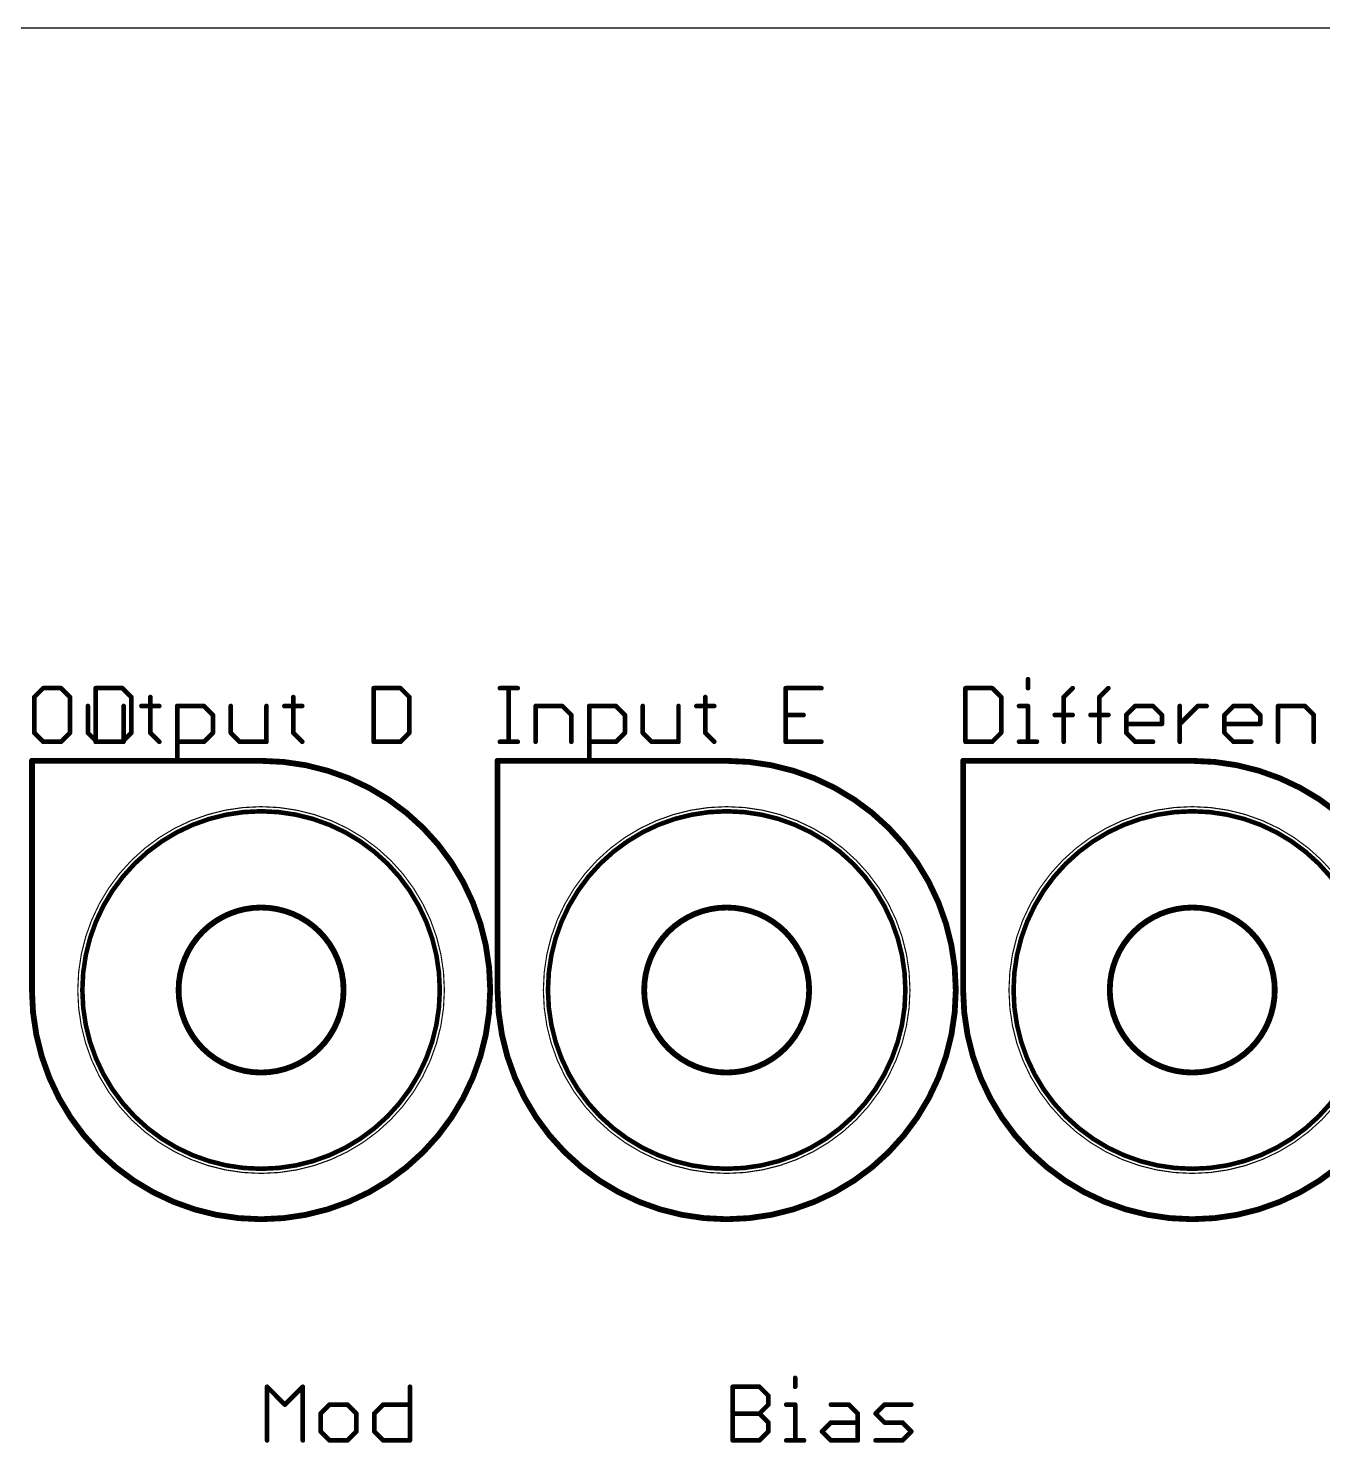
# Model space of a CAD drawing. Extents: x 0 to 188, y -11 to 118.
# Drawn here: x 127 to 155.25, y 86.64 to 117.5 of the extents above; entities that cross this region are included whole.
import ezdxf

# ---------------------------------------------------------------- set-up
doc = ezdxf.new("R2010")
doc.units = 0
doc.layers.add('254', color=2, linetype='CONTINUOUS')
doc.layers.add('255', color=2, linetype='CONTINUOUS')

msp = doc.modelspace()

# ---------------------------------------------------------------- linework, layer by layer
at = {"layer": '254'}
for points, const_width in [([(127.3257, 103.1052), (127.1308, 102.9103)], 0.1016), ([(127.7155, 103.1052), (127.3257, 103.1052)], 0.1016), ([(127.9104, 102.9103), (127.7155, 103.1052)], 0.1016), ([(128.4699, 103.1052), (128.4699, 101.9358)], 0.1016), ([(129.0546, 103.1052), (128.4699, 103.1052)], 0.1016), ([(129.2495, 102.9103), (129.0546, 103.1052)], 0.1016), ([(134.537, 103.1052), (134.537, 101.9358)], 0.1016), ([(135.1217, 103.1052), (134.537, 103.1052)], 0.1016), ([(135.3166, 102.9103), (135.1217, 103.1052)], 0.1016), ([(137.2908, 103.1052), (137.6806, 103.1052)], 0.1016), ([(137.4857, 101.9358), (137.4857, 103.1052)], 0.1016), ([(144.3072, 103.1052), (143.5276, 103.1052)], 0.1016), ([(143.5276, 103.1052), (143.5276, 101.9358)], 0.1016), ([(147.4508, 103.1052), (147.4508, 101.9358)], 0.1016), ([(148.0355, 103.1052), (147.4508, 103.1052)], 0.1016), ([(148.2304, 102.9103), (148.0355, 103.1052)], 0.1016), ([(148.8151, 103.3001), (148.8151, 103.1052)], 0.1016), ([(149.5947, 102.9103), (149.7896, 103.1052)], 0.1016), ([(150.3743, 102.9103), (150.5692, 103.1052)], 0.1016), ([(127.1308, 102.9103), (127.1308, 102.1307)], 0.1016), ([(127.9104, 102.1307), (127.9104, 102.9103)], 0.1016), ([(128.3002, 102.7154), (128.3002, 102.1307)], 0.1016), ([(129.0798, 101.9358), (129.0798, 102.7154)], 0.1016), ([(129.2495, 102.1307), (129.2495, 102.9103)], 0.1016), ([(129.4696, 102.7154), (129.8594, 102.7154)], 0.1016), ([(129.6645, 102.9103), (129.6645, 102.1307)], 0.1016), ([(130.2492, 101.546), (130.2492, 102.7154)], 0.1016), ([(130.2492, 102.7154), (130.8339, 102.7154)], 0.1016), ([(130.8339, 102.7154), (131.0288, 102.5205)], 0.1016), ([(131.4186, 102.7154), (131.4186, 102.1307)], 0.1016), ([(132.1982, 101.9358), (132.1982, 102.7154)], 0.1016), ([(132.588, 102.7154), (132.9778, 102.7154)], 0.1016), ([(132.7829, 102.9103), (132.7829, 102.1307)], 0.1016), ([(135.3166, 102.1307), (135.3166, 102.9103)], 0.1016), ([(138.0704, 101.9358), (138.0704, 102.7154)], 0.1016), ([(138.0704, 102.7154), (138.6551, 102.7154)], 0.1016), ([(138.6551, 102.7154), (138.85, 102.5205)], 0.1016), ([(139.2398, 101.546), (139.2398, 102.7154)], 0.1016), ([(139.2398, 102.7154), (139.8245, 102.7154)], 0.1016), ([(139.8245, 102.7154), (140.0194, 102.5205)], 0.1016), ([(140.4092, 102.7154), (140.4092, 102.1307)], 0.1016), ([(141.1888, 101.9358), (141.1888, 102.7154)], 0.1016), ([(141.5786, 102.7154), (141.9684, 102.7154)], 0.1016), ([(141.7735, 102.9103), (141.7735, 102.1307)], 0.1016), ([(148.2304, 102.1307), (148.2304, 102.9103)], 0.1016), ([(148.6202, 102.7154), (148.8151, 102.7154)], 0.1016), ([(148.8151, 102.7154), (148.8151, 101.9358)], 0.1016), ([(149.5947, 101.9358), (149.5947, 102.9103)], 0.1016), ([(150.3743, 101.9358), (150.3743, 102.9103)], 0.1016), ([(150.959, 102.5205), (151.1539, 102.7154)], 0.1016), ([(151.1539, 102.7154), (151.5437, 102.7154)], 0.1016), ([(151.5437, 102.7154), (151.7386, 102.5205)], 0.1016), ([(152.1284, 101.9358), (152.1284, 102.7154)], 0.1016), ([(152.1284, 102.3256), (152.5182, 102.7154)], 0.1016), ([(152.5182, 102.7154), (152.7131, 102.7154)], 0.1016), ([(153.1029, 102.5205), (153.2978, 102.7154)], 0.1016), ([(153.2978, 102.7154), (153.6876, 102.7154)], 0.1016), ([(153.6876, 102.7154), (153.8825, 102.5205)], 0.1016), ([(154.2723, 101.9358), (154.2723, 102.7154)], 0.1016), ([(154.2723, 102.7154), (154.857, 102.7154)], 0.1016), ([(154.857, 102.7154), (155.0519, 102.5205)], 0.1016), ([(131.0288, 102.5205), (131.0288, 102.1307)], 0.1016), ([(138.85, 102.5205), (138.85, 101.9358)], 0.1016), ([(140.0194, 102.5205), (140.0194, 102.1307)], 0.1016), ([(143.5276, 102.5205), (143.9174, 102.5205)], 0.1016), ([(149.3998, 102.5205), (149.7896, 102.5205)], 0.1016), ([(150.1794, 102.5205), (150.5692, 102.5205)], 0.1016), ([(150.959, 102.1307), (150.959, 102.5205)], 0.1016), ([(151.7386, 102.5205), (151.7386, 102.3256)], 0.1016), ([(153.1029, 102.1307), (153.1029, 102.5205)], 0.1016), ([(153.8825, 102.5205), (153.8825, 102.3256)], 0.1016), ([(155.0519, 102.5205), (155.0519, 101.9358)], 0.1016), ([(127.1308, 102.1307), (127.3257, 101.9358)], 0.1016), ([(127.7155, 101.9358), (127.9104, 102.1307)], 0.1016), ([(128.3002, 102.1307), (128.4951, 101.9358)], 0.1016), ([(129.0546, 101.9358), (129.2495, 102.1307)], 0.1016), ([(129.6645, 102.1307), (129.8594, 101.9358)], 0.1016), ([(131.0288, 102.1307), (130.8339, 101.9358)], 0.1016), ([(131.4186, 102.1307), (131.6135, 101.9358)], 0.1016), ([(132.7829, 102.1307), (132.9778, 101.9358)], 0.1016), ([(135.1217, 101.9358), (135.3166, 102.1307)], 0.1016), ([(140.0194, 102.1307), (139.8245, 101.9358)], 0.1016), ([(140.4092, 102.1307), (140.6041, 101.9358)], 0.1016), ([(141.7735, 102.1307), (141.9684, 101.9358)], 0.1016), ([(148.0355, 101.9358), (148.2304, 102.1307)], 0.1016), ([(151.7386, 102.3256), (150.959, 102.3256)], 0.1016), ([(151.1539, 101.9358), (150.959, 102.1307)], 0.1016), ([(153.8825, 102.3256), (153.1029, 102.3256)], 0.1016), ([(153.2978, 101.9358), (153.1029, 102.1307)], 0.1016), ([(127.3257, 101.9358), (127.7155, 101.9358)], 0.1016), ([(128.4699, 101.9358), (129.0546, 101.9358)], 0.1016), ([(128.4951, 101.9358), (129.0798, 101.9358)], 0.1016), ([(130.8339, 101.9358), (130.2492, 101.9358)], 0.1016), ([(131.6135, 101.9358), (132.1982, 101.9358)], 0.1016), ([(134.537, 101.9358), (135.1217, 101.9358)], 0.1016), ([(137.2908, 101.9358), (137.6806, 101.9358)], 0.1016), ([(139.8245, 101.9358), (139.2398, 101.9358)], 0.1016), ([(140.6041, 101.9358), (141.1888, 101.9358)], 0.1016), ([(143.5276, 101.9358), (144.3072, 101.9358)], 0.1016), ([(147.4508, 101.9358), (148.0355, 101.9358)], 0.1016), ([(148.6202, 101.9358), (149.01, 101.9358)], 0.1016), ([(151.5437, 101.9358), (151.1539, 101.9358)], 0.1016), ([(153.6876, 101.9358), (153.2978, 101.9358)], 0.1016), ([(127.08, 101.52), (127.08, 96.52)], 0.127), ([(132.08, 101.52), (127.08, 101.52)], 0.127), ([(137.24, 101.52), (137.24, 96.52)], 0.127), ([(142.24, 101.52), (137.24, 101.52)], 0.127), ([(147.4, 101.52), (147.4, 96.52)], 0.127), ([(152.4, 101.52), (147.4, 101.52)], 0.127), ([(143.7351, 88.0601), (143.7351, 87.8652)], 0.1016), ([(132.2108, 86.6958), (132.2108, 87.8652)], 0.1016), ([(132.2108, 87.8652), (132.6006, 87.4754)], 0.1016), ([(132.6006, 87.4754), (132.9904, 87.8652)], 0.1016), ([(132.9904, 87.8652), (132.9904, 86.6958)], 0.1016), ([(135.3292, 87.8652), (135.3292, 86.6958)], 0.1016), ([(142.3708, 86.6958), (142.3708, 87.8652)], 0.1016), ([(142.3708, 87.8652), (142.9555, 87.8652)], 0.1016), ([(142.9555, 87.8652), (143.1504, 87.6703)], 0.1016), ([(143.1504, 87.6703), (143.1504, 87.4754)], 0.1016), ([(133.5751, 87.4754), (133.3802, 87.2805)], 0.1016), ([(133.3802, 87.2805), (133.3802, 86.8907)], 0.1016), ([(133.9649, 87.4754), (133.5751, 87.4754)], 0.1016), ([(134.1598, 87.2805), (133.9649, 87.4754)], 0.1016), ([(134.1598, 86.8907), (134.1598, 87.2805)], 0.1016), ([(134.5496, 87.2805), (134.7445, 87.4754)], 0.1016), ([(134.5496, 86.8907), (134.5496, 87.2805)], 0.1016), ([(134.7445, 87.4754), (135.3292, 87.4754)], 0.1016), ([(142.3708, 87.2805), (142.9555, 87.2805)], 0.1016), ([(143.1504, 87.4754), (142.9555, 87.2805)], 0.1016), ([(142.9555, 87.2805), (143.1504, 87.0856)], 0.1016), ([(143.5402, 87.4754), (143.7351, 87.4754)], 0.1016), ([(143.7351, 87.4754), (143.7351, 86.6958)], 0.1016), ([(144.5147, 87.4754), (144.9045, 87.4754)], 0.1016), ([(144.9045, 87.4754), (145.0994, 87.2805)], 0.1016), ([(145.0994, 87.2805), (145.0994, 86.6958)], 0.1016), ([(145.4892, 87.2805), (145.6841, 87.4754)], 0.1016), ([(145.6841, 87.0856), (145.4892, 87.2805)], 0.1016), ([(145.6841, 87.4754), (146.2688, 87.4754)], 0.1016), ([(143.1504, 87.0856), (143.1504, 86.8907)], 0.1016), ([(144.3198, 86.8907), (144.5147, 87.0856)], 0.1016), ([(144.5147, 87.0856), (145.0994, 87.0856)], 0.1016), ([(146.0739, 87.0856), (145.6841, 87.0856)], 0.1016), ([(146.2688, 86.8907), (146.0739, 87.0856)], 0.1016), ([(133.3802, 86.8907), (133.5751, 86.6958)], 0.1016), ([(133.5751, 86.6958), (133.9649, 86.6958)], 0.1016), ([(133.9649, 86.6958), (134.1598, 86.8907)], 0.1016), ([(134.7445, 86.6958), (134.5496, 86.8907)], 0.1016), ([(135.3292, 86.6958), (134.7445, 86.6958)], 0.1016), ([(142.9555, 86.6958), (142.3708, 86.6958)], 0.1016), ([(143.1504, 86.8907), (142.9555, 86.6958)], 0.1016), ([(143.5402, 86.6958), (143.93, 86.6958)], 0.1016), ([(144.5147, 86.6958), (144.3198, 86.8907)], 0.1016), ([(145.0994, 86.6958), (144.5147, 86.6958)], 0.1016), ([(145.4892, 86.6958), (146.0739, 86.6958)], 0.1016), ([(146.0739, 86.6958), (146.2688, 86.8907)], 0.1016)]:
    msp.add_lwpolyline(points, dxfattribs=dict(at, const_width=const_width))
for points, const_width in [([(127.3257, 103.1306, 1), (127.3257, 103.0798)], 0.0508), ([(127.3437, 103.0872, 1), (127.3077, 103.1232)], 0.0508), ([(127.7335, 103.1232, 1), (127.6975, 103.0872)], 0.0508), ([(127.7155, 103.0798, 1), (127.7155, 103.1306)], 0.0508), ([(128.4953, 103.1052, 1), (128.4445, 103.1052)], 0.0508), ([(128.4699, 103.1306, 1), (128.4699, 103.0798)], 0.0508), ([(129.0725, 103.1232, 1), (129.0366, 103.0872)], 0.0508), ([(129.0546, 103.0798, 1), (129.0546, 103.1306)], 0.0508), ([(134.5624, 103.1052, 1), (134.5116, 103.1052)], 0.0508), ([(134.537, 103.1306, 1), (134.537, 103.0798)], 0.0508), ([(135.1396, 103.1232, 1), (135.1037, 103.0872)], 0.0508), ([(135.1217, 103.0798, 1), (135.1217, 103.1306)], 0.0508), ([(137.2908, 103.1306, 1), (137.2908, 103.0798)], 0.0508), ([(137.5111, 103.1052, 1), (137.4603, 103.1052)], 0.0508), ([(137.6806, 103.0798, 1), (137.6806, 103.1306)], 0.0508), ([(143.5276, 103.1306, 1), (143.5276, 103.0798)], 0.0508), ([(143.553, 103.1052, 1), (143.5022, 103.1052)], 0.0508), ([(144.3072, 103.0798, 1), (144.3072, 103.1306)], 0.0508), ([(147.4762, 103.1052, 1), (147.4254, 103.1052)], 0.0508), ([(147.4508, 103.1306, 1), (147.4508, 103.0798)], 0.0508), ([(148.0535, 103.1232, 1), (148.0175, 103.0872)], 0.0508), ([(148.0355, 103.0798, 1), (148.0355, 103.1306)], 0.0508), ([(148.8405, 103.3001, 1), (148.7897, 103.3001)], 0.0508), ([(148.7897, 103.1052, 1), (148.8405, 103.1052)], 0.0508), ([(149.8076, 103.0872, 1), (149.7716, 103.1232)], 0.0508), ([(150.5871, 103.0872, 1), (150.5512, 103.1232)], 0.0508), ([(127.1128, 102.9283, 1), (127.1488, 102.8923)], 0.0508), ([(127.1562, 102.9103, 1), (127.1054, 102.9103)], 0.0508), ([(127.9358, 102.9103, 1), (127.885, 102.9103)], 0.0508), ([(127.8924, 102.8923, 1), (127.9284, 102.9283)], 0.0508), ([(128.3256, 102.7154, 1), (128.2748, 102.7154)], 0.0508), ([(129.1052, 102.7154, 1), (129.0544, 102.7154)], 0.0508), ([(129.2749, 102.9103, 1), (129.2241, 102.9103)], 0.0508), ([(129.2315, 102.8923, 1), (129.2674, 102.9283)], 0.0508), ([(129.4696, 102.7408, 1), (129.4696, 102.69)], 0.0508), ([(129.6899, 102.9103, 1), (129.6391, 102.9103)], 0.0508), ([(129.8594, 102.69, 1), (129.8594, 102.7408)], 0.0508), ([(130.2746, 102.7154, 1), (130.2238, 102.7154)], 0.0508), ([(130.2492, 102.7408, 1), (130.2492, 102.69)], 0.0508), ([(130.8518, 102.7334, 1), (130.8159, 102.6974)], 0.0508), ([(130.8339, 102.69, 1), (130.8339, 102.7408)], 0.0508), ([(131.444, 102.7154, 1), (131.3932, 102.7154)], 0.0508), ([(132.2236, 102.7154, 1), (132.1728, 102.7154)], 0.0508), ([(132.588, 102.7408, 1), (132.588, 102.69)], 0.0508), ([(132.8083, 102.9103, 1), (132.7575, 102.9103)], 0.0508), ([(132.9778, 102.69, 1), (132.9778, 102.7408)], 0.0508), ([(135.342, 102.9103, 1), (135.2912, 102.9103)], 0.0508), ([(135.2986, 102.8923, 1), (135.3345, 102.9283)], 0.0508), ([(138.0958, 102.7154, 1), (138.045, 102.7154)], 0.0508), ([(138.0704, 102.7408, 1), (138.0704, 102.69)], 0.0508), ([(138.6731, 102.7334, 1), (138.6371, 102.6974)], 0.0508), ([(138.6551, 102.69, 1), (138.6551, 102.7408)], 0.0508), ([(139.2652, 102.7154, 1), (139.2144, 102.7154)], 0.0508), ([(139.2398, 102.7408, 1), (139.2398, 102.69)], 0.0508), ([(139.8425, 102.7334, 1), (139.8065, 102.6974)], 0.0508), ([(139.8245, 102.69, 1), (139.8245, 102.7408)], 0.0508), ([(140.4346, 102.7154, 1), (140.3838, 102.7154)], 0.0508), ([(141.2142, 102.7154, 1), (141.1634, 102.7154)], 0.0508), ([(141.5786, 102.7408, 1), (141.5786, 102.69)], 0.0508), ([(141.7989, 102.9103, 1), (141.7481, 102.9103)], 0.0508), ([(141.9684, 102.69, 1), (141.9684, 102.7408)], 0.0508), ([(148.2558, 102.9103, 1), (148.205, 102.9103)], 0.0508), ([(148.2124, 102.8923, 1), (148.2484, 102.9283)], 0.0508), ([(148.6202, 102.7408, 1), (148.6202, 102.69)], 0.0508), ([(148.8405, 102.7154, 1), (148.7897, 102.7154)], 0.0508), ([(148.8151, 102.69, 1), (148.8151, 102.7408)], 0.0508), ([(149.5767, 102.9283, 1), (149.6127, 102.8923)], 0.0508), ([(149.6201, 102.9103, 1), (149.5693, 102.9103)], 0.0508), ([(150.3563, 102.9283, 1), (150.3922, 102.8923)], 0.0508), ([(150.3997, 102.9103, 1), (150.3489, 102.9103)], 0.0508), ([(151.1539, 102.7408, 1), (151.1539, 102.69)], 0.0508), ([(151.1718, 102.6974, 1), (151.1359, 102.7334)], 0.0508), ([(151.5616, 102.7334, 1), (151.5257, 102.6974)], 0.0508), ([(151.5437, 102.69, 1), (151.5437, 102.7408)], 0.0508), ([(152.1538, 102.7154, 1), (152.103, 102.7154)], 0.0508), ([(152.5182, 102.7408, 1), (152.5182, 102.69)], 0.0508), ([(152.5361, 102.6974, 1), (152.5002, 102.7334)], 0.0508), ([(152.7131, 102.69, 1), (152.7131, 102.7408)], 0.0508), ([(153.2978, 102.7408, 1), (153.2978, 102.69)], 0.0508), ([(153.3157, 102.6974, 1), (153.2798, 102.7334)], 0.0508), ([(153.7055, 102.7334, 1), (153.6696, 102.6974)], 0.0508), ([(153.6876, 102.69, 1), (153.6876, 102.7408)], 0.0508), ([(154.2977, 102.7154, 1), (154.2469, 102.7154)], 0.0508), ([(154.2723, 102.7408, 1), (154.2723, 102.69)], 0.0508), ([(154.8749, 102.7334, 1), (154.839, 102.6974)], 0.0508), ([(154.857, 102.69, 1), (154.857, 102.7408)], 0.0508), ([(131.0542, 102.5205, 1), (131.0034, 102.5205)], 0.0508), ([(131.0108, 102.5025, 1), (131.0467, 102.5385)], 0.0508), ([(138.8754, 102.5205, 1), (138.8246, 102.5205)], 0.0508), ([(138.832, 102.5025, 1), (138.868, 102.5385)], 0.0508), ([(140.0448, 102.5205, 1), (139.994, 102.5205)], 0.0508), ([(140.0014, 102.5025, 1), (140.0374, 102.5385)], 0.0508), ([(143.5276, 102.5459, 1), (143.5276, 102.4951)], 0.0508), ([(143.9174, 102.4951, 1), (143.9174, 102.5459)], 0.0508), ([(149.3998, 102.5459, 1), (149.3998, 102.4951)], 0.0508), ([(149.7896, 102.4951, 1), (149.7896, 102.5459)], 0.0508), ([(150.1794, 102.5459, 1), (150.1794, 102.4951)], 0.0508), ([(150.5692, 102.4951, 1), (150.5692, 102.5459)], 0.0508), ([(150.941, 102.5385, 1), (150.9769, 102.5025)], 0.0508), ([(150.9844, 102.5205, 1), (150.9336, 102.5205)], 0.0508), ([(151.764, 102.5205, 1), (151.7132, 102.5205)], 0.0508), ([(151.7206, 102.5025, 1), (151.7565, 102.5385)], 0.0508), ([(153.0849, 102.5385, 1), (153.1208, 102.5025)], 0.0508), ([(153.1283, 102.5205, 1), (153.0775, 102.5205)], 0.0508), ([(153.9079, 102.5205, 1), (153.8571, 102.5205)], 0.0508), ([(153.8645, 102.5025, 1), (153.9004, 102.5385)], 0.0508), ([(155.0773, 102.5205, 1), (155.0265, 102.5205)], 0.0508), ([(155.0339, 102.5025, 1), (155.0698, 102.5385)], 0.0508), ([(127.1488, 102.1487, 1), (127.1128, 102.1127)], 0.0508), ([(127.1054, 102.1307, 1), (127.1562, 102.1307)], 0.0508), ([(127.885, 102.1307, 1), (127.9358, 102.1307)], 0.0508), ([(127.9284, 102.1127, 1), (127.8924, 102.1487)], 0.0508), ([(128.3182, 102.1487, 1), (128.2822, 102.1127)], 0.0508), ([(128.2748, 102.1307, 1), (128.3256, 102.1307)], 0.0508), ([(129.2241, 102.1307, 1), (129.2749, 102.1307)], 0.0508), ([(129.2674, 102.1127, 1), (129.2315, 102.1487)], 0.0508), ([(129.6825, 102.1487, 1), (129.6465, 102.1127)], 0.0508), ([(129.6391, 102.1307, 1), (129.6899, 102.1307)], 0.0508), ([(131.0034, 102.1307, 1), (131.0542, 102.1307)], 0.0508), ([(131.0467, 102.1127, 1), (131.0108, 102.1487)], 0.0508), ([(131.4365, 102.1487, 1), (131.4006, 102.1127)], 0.0508), ([(131.3932, 102.1307, 1), (131.444, 102.1307)], 0.0508), ([(132.8008, 102.1487, 1), (132.7649, 102.1127)], 0.0508), ([(132.7575, 102.1307, 1), (132.8083, 102.1307)], 0.0508), ([(135.2912, 102.1307, 1), (135.342, 102.1307)], 0.0508), ([(135.3345, 102.1127, 1), (135.2986, 102.1487)], 0.0508), ([(139.994, 102.1307, 1), (140.0448, 102.1307)], 0.0508), ([(140.0374, 102.1127, 1), (140.0014, 102.1487)], 0.0508), ([(140.4272, 102.1487, 1), (140.3912, 102.1127)], 0.0508), ([(140.3838, 102.1307, 1), (140.4346, 102.1307)], 0.0508), ([(141.7914, 102.1487, 1), (141.7555, 102.1127)], 0.0508), ([(141.7481, 102.1307, 1), (141.7989, 102.1307)], 0.0508), ([(148.205, 102.1307, 1), (148.2558, 102.1307)], 0.0508), ([(148.2484, 102.1127, 1), (148.2124, 102.1487)], 0.0508), ([(150.9769, 102.1487, 1), (150.941, 102.1127)], 0.0508), ([(150.959, 102.351, 1), (150.959, 102.3002)], 0.0508), ([(150.9336, 102.1307, 1), (150.9844, 102.1307)], 0.0508), ([(151.7132, 102.3256, 1), (151.764, 102.3256)], 0.0508), ([(151.7386, 102.3002, 1), (151.7386, 102.351)], 0.0508), ([(152.1104, 102.3436, 1), (152.1463, 102.3076)], 0.0508), ([(153.1208, 102.1487, 1), (153.0849, 102.1127)], 0.0508), ([(153.1029, 102.351, 1), (153.1029, 102.3002)], 0.0508), ([(153.0775, 102.1307, 1), (153.1283, 102.1307)], 0.0508), ([(153.8571, 102.3256, 1), (153.9079, 102.3256)], 0.0508), ([(153.8825, 102.3002, 1), (153.8825, 102.351)], 0.0508), ([(127.3257, 101.9612, 1), (127.3257, 101.9104)], 0.0508), ([(127.3077, 101.9178, 1), (127.3437, 101.9538)], 0.0508), ([(127.6975, 101.9538, 1), (127.7335, 101.9178)], 0.0508), ([(127.7155, 101.9104, 1), (127.7155, 101.9612)], 0.0508), ([(128.4699, 101.9612, 1), (128.4699, 101.9104)], 0.0508), ([(128.4445, 101.9358, 1), (128.4953, 101.9358)], 0.0508), ([(128.4951, 101.9612, 1), (128.4951, 101.9104)], 0.0508), ([(128.4771, 101.9178, 1), (128.5131, 101.9538)], 0.0508), ([(129.0366, 101.9538, 1), (129.0725, 101.9178)], 0.0508), ([(129.0544, 101.9358, 1), (129.1052, 101.9358)], 0.0508), ([(129.0546, 101.9104, 1), (129.0546, 101.9612)], 0.0508), ([(129.0798, 101.9104, 1), (129.0798, 101.9612)], 0.0508), ([(129.8414, 101.9178, 1), (129.8774, 101.9538)], 0.0508), ([(130.2492, 101.9612, 1), (130.2492, 101.9104)], 0.0508), ([(130.8159, 101.9538, 1), (130.8518, 101.9178)], 0.0508), ([(130.8339, 101.9104, 1), (130.8339, 101.9612)], 0.0508), ([(131.6135, 101.9612, 1), (131.6135, 101.9104)], 0.0508), ([(131.5955, 101.9178, 1), (131.6314, 101.9538)], 0.0508), ([(132.1728, 101.9358, 1), (132.2236, 101.9358)], 0.0508), ([(132.1982, 101.9104, 1), (132.1982, 101.9612)], 0.0508), ([(132.9598, 101.9178, 1), (132.9957, 101.9538)], 0.0508), ([(134.537, 101.9612, 1), (134.537, 101.9104)], 0.0508), ([(134.5116, 101.9358, 1), (134.5624, 101.9358)], 0.0508), ([(135.1037, 101.9538, 1), (135.1396, 101.9178)], 0.0508), ([(135.1217, 101.9104, 1), (135.1217, 101.9612)], 0.0508), ([(137.2908, 101.9612, 1), (137.2908, 101.9104)], 0.0508), ([(137.4603, 101.9358, 1), (137.5111, 101.9358)], 0.0508), ([(137.6806, 101.9104, 1), (137.6806, 101.9612)], 0.0508), ([(138.045, 101.9358, 1), (138.0958, 101.9358)], 0.0508), ([(138.8246, 101.9358, 1), (138.8754, 101.9358)], 0.0508), ([(139.2398, 101.9612, 1), (139.2398, 101.9104)], 0.0508), ([(139.8065, 101.9538, 1), (139.8425, 101.9178)], 0.0508), ([(139.8245, 101.9104, 1), (139.8245, 101.9612)], 0.0508), ([(140.6041, 101.9612, 1), (140.6041, 101.9104)], 0.0508), ([(140.5861, 101.9178, 1), (140.622, 101.9538)], 0.0508), ([(141.1634, 101.9358, 1), (141.2142, 101.9358)], 0.0508), ([(141.1888, 101.9104, 1), (141.1888, 101.9612)], 0.0508), ([(141.9504, 101.9178, 1), (141.9863, 101.9538)], 0.0508), ([(143.5276, 101.9612, 1), (143.5276, 101.9104)], 0.0508), ([(143.5022, 101.9358, 1), (143.553, 101.9358)], 0.0508), ([(144.3072, 101.9104, 1), (144.3072, 101.9612)], 0.0508), ([(147.4508, 101.9612, 1), (147.4508, 101.9104)], 0.0508), ([(147.4254, 101.9358, 1), (147.4762, 101.9358)], 0.0508), ([(148.0175, 101.9538, 1), (148.0535, 101.9178)], 0.0508), ([(148.0355, 101.9104, 1), (148.0355, 101.9612)], 0.0508), ([(148.6202, 101.9612, 1), (148.6202, 101.9104)], 0.0508), ([(148.7897, 101.9358, 1), (148.8405, 101.9358)], 0.0508), ([(149.01, 101.9104, 1), (149.01, 101.9612)], 0.0508), ([(149.5693, 101.9358, 1), (149.6201, 101.9358)], 0.0508), ([(150.3489, 101.9358, 1), (150.3997, 101.9358)], 0.0508), ([(151.1539, 101.9612, 1), (151.1539, 101.9104)], 0.0508), ([(151.1359, 101.9178, 1), (151.1718, 101.9538)], 0.0508), ([(151.5437, 101.9104, 1), (151.5437, 101.9612)], 0.0508), ([(152.103, 101.9358, 1), (152.1538, 101.9358)], 0.0508), ([(153.2978, 101.9612, 1), (153.2978, 101.9104)], 0.0508), ([(153.2798, 101.9178, 1), (153.3157, 101.9538)], 0.0508), ([(153.6876, 101.9104, 1), (153.6876, 101.9612)], 0.0508), ([(154.2469, 101.9358, 1), (154.2977, 101.9358)], 0.0508), ([(155.0265, 101.9358, 1), (155.0773, 101.9358)], 0.0508), ([(127.08, 101.5518, 1), (127.08, 101.4883)], 0.0635), ([(127.1118, 101.52, 1), (127.0483, 101.52)], 0.0635), ([(130.2238, 101.546, 1), (130.2746, 101.546)], 0.0508), ([(132.08, 101.5518, 1), (132.08, 101.4883)], 0.0635), ([(137.08, 96.52, 0.4142), (132.08, 101.52)], 0.127), ([(132.08, 101.4883, 1), (132.08, 101.5518)], 0.0635), ([(137.24, 101.5518, 1), (137.24, 101.4883)], 0.0635), ([(137.2717, 101.52, 1), (137.2083, 101.52)], 0.0635), ([(139.2144, 101.546, 1), (139.2652, 101.546)], 0.0508), ([(142.24, 101.5518, 1), (142.24, 101.4883)], 0.0635), ([(147.24, 96.52, 0.4142), (142.24, 101.52)], 0.127), ([(142.24, 101.4883, 1), (142.24, 101.5518)], 0.0635), ([(147.4, 101.5518, 1), (147.4, 101.4883)], 0.0635), ([(147.4317, 101.52, 1), (147.3683, 101.52)], 0.0635), ([(152.4, 101.5518, 1), (152.4, 101.4883)], 0.0635), ([(157.4, 96.52, 0.4142), (152.4, 101.52)], 0.127), ([(152.4, 101.4883, 1), (152.4, 101.5518)], 0.0635), ([(132.08, 92.62, 1), (132.08, 100.42, 1), (132.08, 92.62)], 0.1), ([(142.24, 92.62, 1), (142.24, 100.42, 1), (142.24, 92.62)], 0.1), ([(152.4, 92.62, 1), (152.4, 100.42, 1), (152.4, 92.62)], 0.1), ([(132.08, 94.72, 1), (132.08, 98.32, 1), (132.08, 94.72)], 0.127), ([(142.24, 94.72, 1), (142.24, 98.32, 1), (142.24, 94.72)], 0.127), ([(152.4, 94.72, 1), (152.4, 98.32, 1), (152.4, 94.72)], 0.127), ([(127.08, 96.52, 0.4142), (132.08, 91.52)], 0.127), ([(127.1118, 96.52, 1), (127.0483, 96.52)], 0.0635), ([(132.08, 91.52, 0.4142), (137.08, 96.52)], 0.127), ([(137.1118, 96.52, 1), (137.0483, 96.52)], 0.0635), ([(137.24, 96.52, 0.4142), (142.24, 91.52)], 0.127), ([(137.2717, 96.52, 1), (137.2083, 96.52)], 0.0635), ([(142.24, 91.52, 0.4142), (147.24, 96.52)], 0.127), ([(147.2717, 96.52, 1), (147.2083, 96.52)], 0.0635), ([(147.4, 96.52, 0.4142), (152.4, 91.52)], 0.127), ([(147.4317, 96.52, 1), (147.3683, 96.52)], 0.0635), ([(152.4, 91.52, 0.4142), (157.4, 96.52)], 0.127), ([(127.0483, 96.52, 1), (127.1118, 96.52)], 0.0635), ([(137.0483, 96.52, 1), (137.1118, 96.52)], 0.0635), ([(137.2083, 96.52, 1), (137.2717, 96.52)], 0.0635), ([(147.2083, 96.52, 1), (147.2717, 96.52)], 0.0635), ([(147.3683, 96.52, 1), (147.4317, 96.52)], 0.0635), ([(132.08, 91.5518, 1), (132.08, 91.4883)], 0.0635), ([(132.08, 91.4883, 1), (132.08, 91.5518)], 0.0635), ([(142.24, 91.5518, 1), (142.24, 91.4883)], 0.0635), ([(142.24, 91.4883, 1), (142.24, 91.5518)], 0.0635), ([(152.4, 91.5518, 1), (152.4, 91.4883)], 0.0635), ([(152.4, 91.4883, 1), (152.4, 91.5518)], 0.0635), ([(143.7605, 88.0601, 1), (143.7097, 88.0601)], 0.0508), ([(132.2288, 87.8832, 1), (132.1928, 87.8472)], 0.0508), ([(132.2362, 87.8652, 1), (132.1854, 87.8652)], 0.0508), ([(133.0158, 87.8652, 1), (132.965, 87.8652)], 0.0508), ([(133.0084, 87.8472, 1), (132.9724, 87.8832)], 0.0508), ([(135.3546, 87.8652, 1), (135.3038, 87.8652)], 0.0508), ([(142.3962, 87.8652, 1), (142.3454, 87.8652)], 0.0508), ([(142.3708, 87.8906, 1), (142.3708, 87.8398)], 0.0508), ([(142.9735, 87.8832, 1), (142.9375, 87.8472)], 0.0508), ([(142.9555, 87.8398, 1), (142.9555, 87.8906)], 0.0508), ([(143.1758, 87.6703, 1), (143.125, 87.6703)], 0.0508), ([(143.1324, 87.6523, 1), (143.1684, 87.6883)], 0.0508), ([(143.7097, 87.8652, 1), (143.7605, 87.8652)], 0.0508), ([(132.5826, 87.4934, 1), (132.6186, 87.4574)], 0.0508), ([(132.5826, 87.4574, 1), (132.6186, 87.4934)], 0.0508), ([(133.3622, 87.2985, 1), (133.3982, 87.2625)], 0.0508), ([(133.4056, 87.2805, 1), (133.3548, 87.2805)], 0.0508), ([(133.5751, 87.5008, 1), (133.5751, 87.45)], 0.0508), ([(133.5931, 87.4574, 1), (133.5571, 87.4934)], 0.0508), ([(133.9829, 87.4934, 1), (133.9469, 87.4574)], 0.0508), ([(133.9649, 87.45, 1), (133.9649, 87.5008)], 0.0508), ([(134.1852, 87.2805, 1), (134.1344, 87.2805)], 0.0508), ([(134.1418, 87.2625, 1), (134.1778, 87.2985)], 0.0508), ([(134.5316, 87.2985, 1), (134.5676, 87.2625)], 0.0508), ([(134.575, 87.2805, 1), (134.5242, 87.2805)], 0.0508), ([(134.7445, 87.5008, 1), (134.7445, 87.45)], 0.0508), ([(134.7625, 87.4574, 1), (134.7265, 87.4934)], 0.0508), ([(135.3292, 87.45, 1), (135.3292, 87.5008)], 0.0508), ([(142.3708, 87.3059, 1), (142.3708, 87.2551)], 0.0508), ([(142.9735, 87.2985, 1), (142.9375, 87.2625)], 0.0508), ([(142.9375, 87.2985, 1), (142.9735, 87.2625)], 0.0508), ([(142.9555, 87.2551, 1), (142.9555, 87.3059)], 0.0508), ([(143.125, 87.4754, 1), (143.1758, 87.4754)], 0.0508), ([(143.1684, 87.4574, 1), (143.1324, 87.4934)], 0.0508), ([(143.5402, 87.5008, 1), (143.5402, 87.45)], 0.0508), ([(143.7605, 87.4754, 1), (143.7097, 87.4754)], 0.0508), ([(143.7351, 87.45, 1), (143.7351, 87.5008)], 0.0508), ([(144.5147, 87.5008, 1), (144.5147, 87.45)], 0.0508), ([(144.9225, 87.4934, 1), (144.8865, 87.4574)], 0.0508), ([(144.9045, 87.45, 1), (144.9045, 87.5008)], 0.0508), ([(145.1248, 87.2805, 1), (145.074, 87.2805)], 0.0508), ([(145.0814, 87.2625, 1), (145.1174, 87.2985)], 0.0508), ([(145.5072, 87.2985, 1), (145.4712, 87.2625)], 0.0508), ([(145.4712, 87.2985, 1), (145.5072, 87.2625)], 0.0508), ([(145.6841, 87.5008, 1), (145.6841, 87.45)], 0.0508), ([(145.702, 87.4574, 1), (145.6661, 87.4934)], 0.0508), ([(146.2688, 87.45, 1), (146.2688, 87.5008)], 0.0508), ([(143.1758, 87.0856, 1), (143.125, 87.0856)], 0.0508), ([(143.1324, 87.0676, 1), (143.1684, 87.1036)], 0.0508), ([(144.5147, 87.111, 1), (144.5147, 87.0602)], 0.0508), ([(144.5327, 87.0676, 1), (144.4967, 87.1036)], 0.0508), ([(145.0994, 87.0602, 1), (145.0994, 87.111)], 0.0508), ([(145.6841, 87.111, 1), (145.6841, 87.0602)], 0.0508), ([(145.6661, 87.0676, 1), (145.702, 87.1036)], 0.0508), ([(146.0918, 87.1036, 1), (146.0559, 87.0676)], 0.0508), ([(146.0739, 87.0602, 1), (146.0739, 87.111)], 0.0508), ([(132.1854, 86.6958, 1), (132.2362, 86.6958)], 0.0508), ([(132.965, 86.6958, 1), (133.0158, 86.6958)], 0.0508), ([(133.3982, 86.9087, 1), (133.3622, 86.8727)], 0.0508), ([(133.3548, 86.8907, 1), (133.4056, 86.8907)], 0.0508), ([(133.5751, 86.7212, 1), (133.5751, 86.6704)], 0.0508), ([(133.5571, 86.6778, 1), (133.5931, 86.7138)], 0.0508), ([(133.9469, 86.7138, 1), (133.9829, 86.6778)], 0.0508), ([(133.9649, 86.6704, 1), (133.9649, 86.7212)], 0.0508), ([(134.1344, 86.8907, 1), (134.1852, 86.8907)], 0.0508), ([(134.1778, 86.8727, 1), (134.1418, 86.9087)], 0.0508), ([(134.5676, 86.9087, 1), (134.5316, 86.8727)], 0.0508), ([(134.5242, 86.8907, 1), (134.575, 86.8907)], 0.0508), ([(134.7445, 86.7212, 1), (134.7445, 86.6704)], 0.0508), ([(134.7265, 86.6778, 1), (134.7625, 86.7138)], 0.0508), ([(135.3038, 86.6958, 1), (135.3546, 86.6958)], 0.0508), ([(135.3292, 86.6704, 1), (135.3292, 86.7212)], 0.0508), ([(142.3708, 86.7212, 1), (142.3708, 86.6704)], 0.0508), ([(142.3454, 86.6958, 1), (142.3962, 86.6958)], 0.0508), ([(142.9375, 86.7138, 1), (142.9735, 86.6778)], 0.0508), ([(142.9555, 86.6704, 1), (142.9555, 86.7212)], 0.0508), ([(143.125, 86.8907, 1), (143.1758, 86.8907)], 0.0508), ([(143.1684, 86.8727, 1), (143.1324, 86.9087)], 0.0508), ([(143.5402, 86.7212, 1), (143.5402, 86.6704)], 0.0508), ([(143.7097, 86.6958, 1), (143.7605, 86.6958)], 0.0508), ([(143.93, 86.6704, 1), (143.93, 86.7212)], 0.0508), ([(144.3378, 86.9087, 1), (144.3018, 86.8727)], 0.0508), ([(144.3018, 86.9087, 1), (144.3378, 86.8727)], 0.0508), ([(144.5147, 86.7212, 1), (144.5147, 86.6704)], 0.0508), ([(144.4967, 86.6778, 1), (144.5327, 86.7138)], 0.0508), ([(145.074, 86.6958, 1), (145.1248, 86.6958)], 0.0508), ([(145.0994, 86.6704, 1), (145.0994, 86.7212)], 0.0508), ([(145.4892, 86.7212, 1), (145.4892, 86.6704)], 0.0508), ([(146.0559, 86.7138, 1), (146.0918, 86.6778)], 0.0508), ([(146.0739, 86.6704, 1), (146.0739, 86.7212)], 0.0508), ([(146.2867, 86.8727, 1), (146.2508, 86.9087)], 0.0508), ([(146.2508, 86.8727, 1), (146.2867, 86.9087)], 0.0508)]:
    msp.add_lwpolyline(points, format="xyb", dxfattribs=dict(at, const_width=const_width))
at = {"layer": '255'}
msp.add_line((182.54, 117.5), (0, 117.5), dxfattribs=at)
at = {"layer": '255', "const_width": 0.0254}
for points in [[(132.08, 92.52, 1), (132.08, 100.52, 1), (132.08, 92.52)], [(142.24, 92.52, 1), (142.24, 100.52, 1), (142.24, 92.52)], [(152.4, 92.52, 1), (152.4, 100.52, 1), (152.4, 92.52)]]:
    msp.add_lwpolyline(points, format="xyb", dxfattribs=at)

doc.saveas('drawing.dxf')
